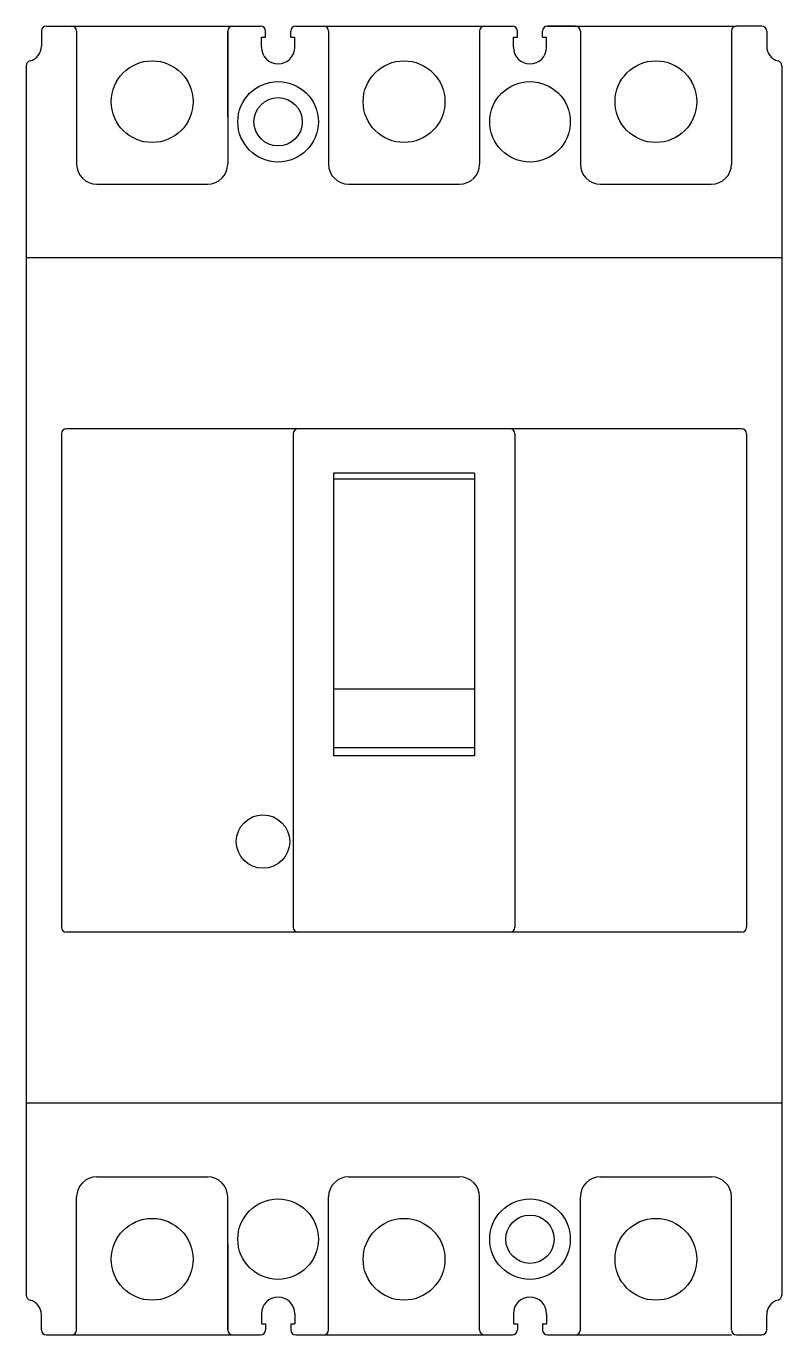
# Model space of a CAD drawing. Header units: inches. Extents: x 228 to 303, y 77 to 207.
import ezdxf

# ---------------------------------------------------------------- set-up
doc = ezdxf.new("R2010")
doc.units = ezdxf.units.IN
doc.header["$MEASUREMENT"] = 0

msp = doc.modelspace()

# ---------------------------------------------------------------- linework, layer by layer
for p, q in [((230.16, 206.9), (232.66, 206.9)), ((232.66, 206.9), (251.41, 206.9)), ((248.66, 206.9), (251.41, 206.9)), ((254.91, 206.9), (257.66, 206.9)), ((254.91, 206.9), (276.41, 206.9)), ((273.66, 206.9), (276.41, 206.9)), ((282.66, 206.9), (279.91, 206.9)), ((279.91, 206.9), (298.66, 206.9)), ((301.16, 206.9), (298.66, 206.9)), ((229.66, 206.4), (229.66, 204.9)), ((233.16, 206.4), (233.16, 193.2)), ((248.16, 206.4), (248.16, 193.2)), ((248.16, 197.9), (248.16, 206.4)), ((251.51, 204.8), (251.51, 205.8)), ((251.51, 205.8), (251.91, 205.8)), ((251.91, 205.8), (251.91, 206.4)), ((254.41, 205.8), (254.41, 206.4)), ((254.41, 205.8), (254.81, 205.8)), ((254.81, 204.8), (254.81, 205.8)), ((258.16, 206.4), (258.16, 193.2)), ((273.16, 206.4), (273.16, 193.2)), ((276.51, 205.8), (276.91, 205.8)), ((276.51, 204.8), (276.51, 205.8)), ((276.91, 205.8), (276.91, 206.4)), ((279.41, 205.8), (279.41, 206.4)), ((279.41, 205.8), (279.81, 205.8)), ((279.81, 204.8), (279.81, 205.8)), ((283.16, 206.4), (283.16, 193.2)), ((298.16, 206.4), (298.16, 193.2)), ((301.66, 206.4), (301.66, 204.9)), ((228.16, 202.96), (228.16, 80.84)), ((303.16, 202.96), (303.16, 80.84)), ((235.16, 191.2), (246.16, 191.2)), ((260.16, 191.2), (271.16, 191.2)), ((285.16, 191.2), (296.16, 191.2)), ((303.16, 183.9), (228.16, 183.9)), ((299.16, 166.9), (232.16, 166.9)), ((231.66, 166.4), (231.66, 117.4)), ((254.66, 166.4), (254.66, 117.4)), ((276.66, 166.4), (276.66, 117.4)), ((299.66, 166.4), (299.66, 117.4)), ((258.66, 162.5), (258.66, 134.4)), ((272.66, 162.5), (258.66, 162.5)), ((272.66, 161.9), (258.66, 161.9)), ((272.66, 162.5), (272.66, 134.4)), ((272.66, 141.03), (258.66, 141.03)), ((272.66, 135.2), (258.66, 135.2)), ((272.66, 134.4), (258.66, 134.4)), ((299.16, 116.9), (232.16, 116.9)), ((303.16, 99.9), (228.16, 99.9)), ((235.16, 92.6), (246.16, 92.6)), ((260.16, 92.6), (271.16, 92.6)), ((285.16, 92.6), (296.16, 92.6)), ((233.16, 77.4), (233.16, 90.6)), ((248.16, 77.4), (248.16, 90.6)), ((258.16, 77.4), (258.16, 90.6)), ((273.16, 77.4), (273.16, 90.6)), ((283.16, 77.4), (283.16, 90.6)), ((298.16, 77.4), (298.16, 90.6)), ((248.16, 85.9), (248.16, 77.4)), ((229.66, 77.4), (229.66, 78.9)), ((251.51, 79), (251.51, 78)), ((254.81, 79), (254.81, 78)), ((276.51, 79), (276.51, 78)), ((279.81, 79), (279.81, 78)), ((301.66, 77.4), (301.66, 78.9)), ((230.16, 76.9), (232.66, 76.9)), ((232.66, 76.9), (251.41, 76.9)), ((248.66, 76.9), (251.41, 76.9)), ((251.51, 78), (251.91, 78)), ((251.91, 78), (251.91, 77.4)), ((254.41, 78), (254.41, 77.4)), ((254.41, 78), (254.81, 78)), ((254.91, 76.9), (257.66, 76.9)), ((254.91, 76.9), (276.41, 76.9)), ((273.66, 76.9), (276.41, 76.9)), ((276.51, 78), (276.91, 78)), ((276.91, 78), (276.91, 77.4)), ((279.41, 78), (279.81, 78)), ((279.41, 78), (279.41, 77.4)), ((279.91, 76.9), (282.66, 76.9)), ((279.91, 76.9), (298.16, 76.9)), ((298.66, 76.9), (301.16, 76.9))]:
    msp.add_line(p, q)
for centre, radius in [((240.66, 199.4), 4.06), ((265.66, 199.4), 4.06), ((290.66, 199.4), 4.06), ((253.16, 197.4), 4), ((278.16, 197.4), 4), ((253.16, 197.4), 2.4), ((251.66, 125.9), 2.65), ((253.16, 86.4), 4), ((278.16, 86.4), 4), ((240.66, 84.4), 4.06), ((265.66, 84.4), 4.06), ((278.16, 86.4), 2.4), ((290.66, 84.4), 4.06)]:
    msp.add_circle(centre, radius)
for centre, radius, start, end in [((230.16, 206.4), 0.5, 90, 180), ((232.66, 206.4), 0.5, 0, 90), ((248.66, 206.4), 0.5, 90, 180), ((251.41, 206.4), 0.5, 0, 90), ((254.91, 206.4), 0.5, 90, 180), ((257.66, 206.4), 0.5, 0, 90), ((273.66, 206.4), 0.5, 90, 180), ((276.41, 206.4), 0.5, 0, 90), ((279.91, 206.4), 0.5, 90, 180), ((282.66, 206.4), 0.5, 0, 90), ((298.66, 206.4), 0.5, 90, 180), ((301.16, 206.4), 0.5, 0, 90), ((228.16, 204.9), 1.5, 284.4775, 0), ((253.16, 204.8), 1.65, 180, 0), ((278.16, 204.8), 1.65, 180, 0), ((303.16, 204.9), 1.5, 180, 255.5225), ((228.66, 202.96), 0.5, 104.4775, 180), ((302.66, 202.96), 0.5, 0, 75.5225), ((235.16, 193.2), 2, 180, 270), ((246.16, 193.2), 2, 270, 0), ((260.16, 193.2), 2, 180, 270), ((271.16, 193.2), 2, 270, 0), ((285.16, 193.2), 2, 180, 270), ((296.16, 193.2), 2, 270, 0), ((232.16, 166.4), 0.5, 90, 180), ((255.16, 166.4), 0.5, 90, 180), ((276.16, 166.4), 0.5, 0, 90), ((299.16, 166.4), 0.5, 0, 90), ((232.16, 117.4), 0.5, 180, 270), ((255.16, 117.4), 0.5, 180, 270), ((276.16, 117.4), 0.5, 270, 0), ((299.16, 117.4), 0.5, 270, 0), ((235.16, 90.6), 2, 90, 180), ((246.16, 90.6), 2, 0, 90), ((260.16, 90.6), 2, 90, 180), ((271.16, 90.6), 2, 0, 90), ((285.16, 90.6), 2, 90, 180), ((296.16, 90.6), 2, 0, 90), ((228.66, 80.84), 0.5, 180, 255.5225), ((253.16, 79), 1.65, 0, 180), ((278.16, 79), 1.65, 0, 180), ((302.66, 80.84), 0.5, 284.4775, 0), ((228.16, 78.9), 1.5, 0, 75.5225), ((303.16, 78.9), 1.5, 104.4775, 180), ((230.16, 77.4), 0.5, 180, 270), ((232.66, 77.4), 0.5, 270, 0), ((248.66, 77.4), 0.5, 180, 270), ((251.41, 77.4), 0.5, 270, 0), ((254.91, 77.4), 0.5, 180, 270), ((257.66, 77.4), 0.5, 270, 0), ((273.66, 77.4), 0.5, 180, 270), ((276.41, 77.4), 0.5, 270, 0), ((279.91, 77.4), 0.5, 180, 270), ((282.66, 77.4), 0.5, 270, 0), ((298.66, 77.4), 0.5, 180, 270), ((301.16, 77.4), 0.5, 270, 0)]:
    msp.add_arc(centre, radius, start, end)

doc.saveas('drawing.dxf')
